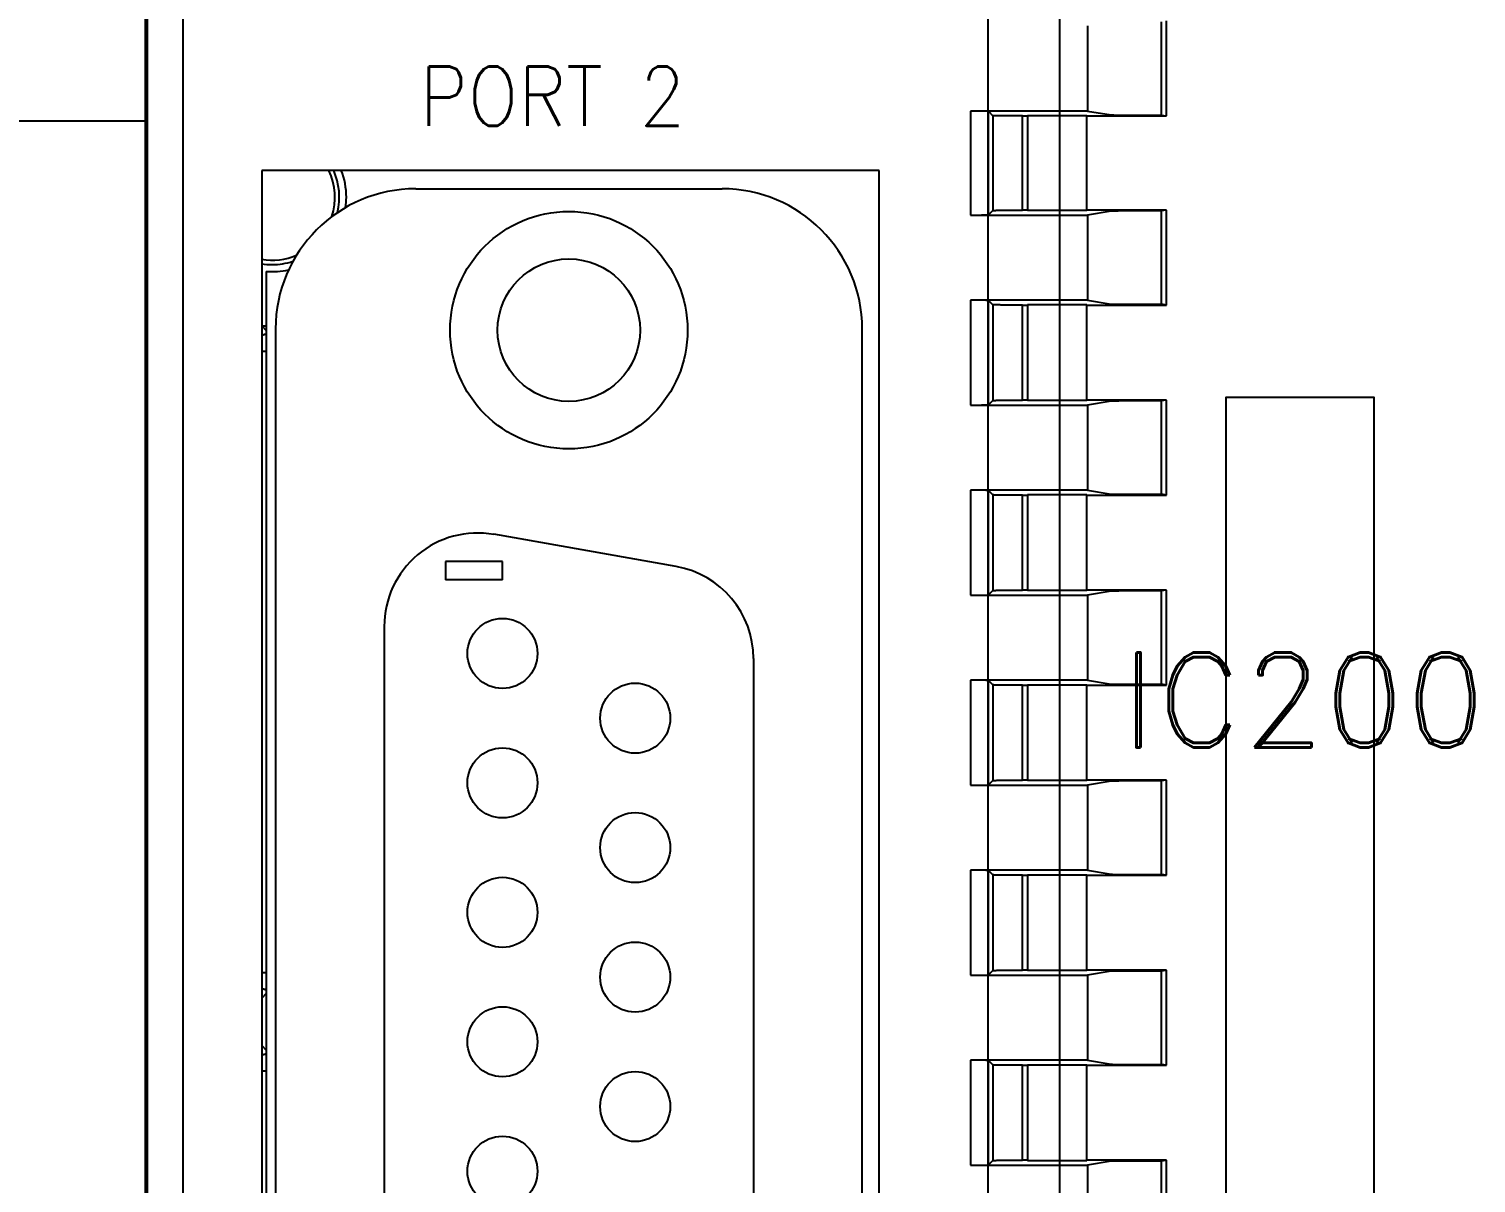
# Model space of a CAD drawing. Header units: inches. Extents: x -4 to 280, y -9 to 35.
# Drawn here: x 34.88 to 36.099, y 13.031 to 14.003 of the extents above; entities that cross this region are included whole.
import ezdxf

# ---------------------------------------------------------------- set-up
doc = ezdxf.new("R2010")
doc.units = ezdxf.units.IN
doc.header["$LTSCALE"] = 0.5
doc.header["$MEASUREMENT"] = 0
for name, color, linetype in [('1', 7, 'Continuous'), ('cpue05', 7, 'Continuous'), ('DATABC', 5, 'Continuous'), ('DATABOLD', 1, 'Continuous'), ('DATASM', 7, 'Continuous'), ('PS-COVER', 177, 'Continuous')]:
    doc.layers.add(name, color=color, linetype=linetype)
doc.styles.add('ROMAND', font='romand')
doc.styles.add('RomanS', font='romans.shx', dxfattribs={"width": 0.85})

# ---------------------------------------------------------------- blocks, each defined once
blk = doc.blocks.new('IC200CPUE05')
at = {"layer": 'cpue05', "linetype": 'Continuous'}
for p, q in [((-8.0393, -1.1072), (-8.0393, -4.4827)), ((-8.0374, -4.4807), (-8.0374, -1.1296)), ((-8.0074, -4.5127), (-8.0074, -1.1296)), ((-7.1793, -2.7608), (-7.1793, -2.6808)), ((-7.2458, -2.685), (-7.2458, -2.7567)), ((-7.1835, -2.7601), (-7.1835, -2.6815)), ((-7.3442, -2.7567), (-7.3442, -2.8443)), ((-7.2458, -2.7567), (-7.3442, -2.7567)), ((-7.3292, -2.8441), (-7.3292, -2.7568)), ((-7.3292, -2.7568), (-7.3254, -2.7606)), ((-7.3254, -2.7606), (-7.3254, -2.8403)), ((-7.3004, -2.8401), (-7.3004, -2.7608)), ((-7.3004, -2.7608), (-7.2962, -2.7608)), ((-7.2962, -2.7604), (-7.2462, -2.7604)), ((-7.2962, -2.7608), (-7.2962, -2.7604)), ((-7.2962, -2.7608), (-7.2962, -2.8401)), ((-7.2462, -2.7604), (-7.2462, -2.7608)), ((-7.2462, -2.8401), (-7.2462, -2.7608)), ((-7.2462, -2.7608), (-7.1793, -2.7608)), ((-7.2458, -2.7567), (-7.2259, -2.76)), ((-7.2109, -2.7601), (-7.1835, -2.7601)), ((-7.1835, -2.7601), (-7.1793, -2.7608)), ((-7.9413, -2.8067), (-7.9413, -4.3817)), ((-7.4213, -2.8067), (-7.9413, -2.8067)), ((-7.4213, -4.3817), (-7.4213, -2.8067)), ((-7.8115, -2.8221), (-7.5536, -2.8221)), ((-7.3442, -2.8443), (-7.2458, -2.8443)), ((-7.3254, -2.8403), (-7.3292, -2.8441)), ((-7.2962, -2.8401), (-7.3004, -2.8401)), ((-7.2962, -2.8405), (-7.2962, -2.8401)), ((-7.2462, -2.8405), (-7.2962, -2.8405)), ((-7.1793, -2.8401), (-7.2462, -2.8401)), ((-7.2462, -2.8401), (-7.2462, -2.8405)), ((-7.2259, -2.8409), (-7.2458, -2.8443)), ((-7.2458, -2.8443), (-7.2458, -2.916)), ((-7.1835, -2.8408), (-7.2109, -2.8408)), ((-7.1793, -2.8401), (-7.1835, -2.8408)), ((-7.1835, -2.9194), (-7.1835, -2.8408)), ((-7.1793, -2.9201), (-7.1793, -2.8401)), ((-7.9375, -2.8917), (-7.9375, -4.3771)), ((-7.3442, -2.916), (-7.3442, -3.0043)), ((-7.2458, -2.916), (-7.3442, -2.916)), ((-7.3292, -3.0041), (-7.3292, -2.9161)), ((-7.3292, -2.9161), (-7.3254, -2.9199)), ((-7.3254, -2.9199), (-7.3254, -3.0003)), ((-7.3004, -3.0001), (-7.3004, -2.9201)), ((-7.3004, -2.9201), (-7.2962, -2.9201)), ((-7.2962, -2.9197), (-7.2462, -2.9197)), ((-7.2962, -2.9201), (-7.2962, -2.9197)), ((-7.2962, -2.9201), (-7.2962, -3.0001)), ((-7.2462, -2.9197), (-7.2462, -2.9201)), ((-7.2462, -3.0001), (-7.2462, -2.9201)), ((-7.2462, -2.9201), (-7.1793, -2.9201)), ((-7.2458, -2.916), (-7.2259, -2.9193)), ((-7.2109, -2.9194), (-7.1835, -2.9194)), ((-7.1793, -2.9201), (-7.1835, -2.9194)), ((-7.9413, -2.9376), (-7.9375, -2.9414)), ((-7.9413, -2.9376), (-7.9375, -2.9376)), ((-7.9296, -2.9402), (-7.9296, -4.2491)), ((-7.4355, -4.2491), (-7.4355, -2.9402)), ((-7.9375, -2.9592), (-7.9413, -2.9592)), ((-7.3442, -3.0043), (-7.2458, -3.0043)), ((-7.3254, -3.0003), (-7.3292, -3.0041)), ((-7.2962, -3.0001), (-7.3004, -3.0001)), ((-7.2962, -3.0005), (-7.2962, -3.0001)), ((-7.2462, -3.0005), (-7.2962, -3.0005)), ((-7.1793, -3.0001), (-7.2462, -3.0001)), ((-7.2462, -3.0001), (-7.2462, -3.0005)), ((-7.2259, -3.0009), (-7.2458, -3.0043)), ((-7.2458, -3.0043), (-7.2458, -3.076)), ((-7.1835, -3.0008), (-7.2109, -3.0008)), ((-7.1793, -3.0001), (-7.1835, -3.0008)), ((-7.1835, -3.0794), (-7.1835, -3.0008)), ((-7.1793, -3.0801), (-7.1793, -3.0001)), ((-7.3442, -3.076), (-7.3442, -3.1643)), ((-7.2458, -3.076), (-7.3442, -3.076)), ((-7.3292, -3.1641), (-7.3292, -3.0761)), ((-7.3292, -3.0761), (-7.3254, -3.0799)), ((-7.3254, -3.0799), (-7.3254, -3.1603)), ((-7.3004, -3.1601), (-7.3004, -3.0801)), ((-7.3004, -3.0801), (-7.2962, -3.0801)), ((-7.2962, -3.0797), (-7.2462, -3.0797)), ((-7.2962, -3.0801), (-7.2962, -3.0797)), ((-7.2962, -3.0801), (-7.2962, -3.1601)), ((-7.2462, -3.0797), (-7.2462, -3.0801)), ((-7.2462, -3.1601), (-7.2462, -3.0801)), ((-7.2462, -3.0801), (-7.1793, -3.0801)), ((-7.2458, -3.076), (-7.2259, -3.0793)), ((-7.2109, -3.0794), (-7.1835, -3.0794)), ((-7.1793, -3.0801), (-7.1835, -3.0794)), ((-7.5921, -3.1402), (-7.7457, -3.1131)), ((-7.7385, -3.1361), (-7.7866, -3.1361)), ((-7.7866, -3.1361), (-7.7866, -3.1515)), ((-7.7385, -3.1515), (-7.7385, -3.1361)), ((-7.7385, -3.1515), (-7.7866, -3.1515)), ((-7.3442, -3.1643), (-7.2458, -3.1643)), ((-7.3254, -3.1603), (-7.3292, -3.1641)), ((-7.2962, -3.1601), (-7.3004, -3.1601)), ((-7.2962, -3.1605), (-7.2962, -3.1601)), ((-7.2462, -3.1605), (-7.2962, -3.1605)), ((-7.1793, -3.1601), (-7.2462, -3.1601)), ((-7.2462, -3.1601), (-7.2462, -3.1605)), ((-7.2259, -3.1609), (-7.2458, -3.1643)), ((-7.2458, -3.1643), (-7.2458, -3.236)), ((-7.1835, -3.1608), (-7.2109, -3.1608)), ((-7.1793, -3.1601), (-7.1835, -3.1608)), ((-7.1835, -3.2394), (-7.1835, -3.1608)), ((-7.1793, -3.2401), (-7.1793, -3.1601)), ((-7.8381, -3.1907), (-7.8381, -3.9987)), ((-7.5271, -3.2177), (-7.5271, -3.9716)), ((-7.2458, -3.236), (-7.3442, -3.236)), ((-7.3442, -3.236), (-7.3442, -3.3243)), ((-7.3292, -3.2361), (-7.3254, -3.2399)), ((-7.3292, -3.3241), (-7.3292, -3.2361)), ((-7.3254, -3.2399), (-7.3254, -3.3203)), ((-7.3004, -3.2401), (-7.2962, -3.2401)), ((-7.3004, -3.3201), (-7.3004, -3.2401)), ((-7.2962, -3.2397), (-7.2462, -3.2397)), ((-7.2962, -3.2401), (-7.2962, -3.2397)), ((-7.2962, -3.2401), (-7.2962, -3.3201)), ((-7.2462, -3.2397), (-7.2462, -3.2401)), ((-7.2462, -3.2401), (-7.1793, -3.2401)), ((-7.2462, -3.3201), (-7.2462, -3.2401)), ((-7.2458, -3.236), (-7.2259, -3.2393)), ((-7.2109, -3.2394), (-7.1835, -3.2394)), ((-7.1793, -3.2401), (-7.1835, -3.2394)), ((-7.3442, -3.3243), (-7.2458, -3.3243)), ((-7.3254, -3.3203), (-7.3292, -3.3241)), ((-7.2962, -3.3201), (-7.3004, -3.3201)), ((-7.2962, -3.3205), (-7.2962, -3.3201)), ((-7.2462, -3.3205), (-7.2962, -3.3205)), ((-7.1793, -3.3201), (-7.2462, -3.3201)), ((-7.2462, -3.3201), (-7.2462, -3.3205)), ((-7.2259, -3.321), (-7.2458, -3.3243)), ((-7.2458, -3.3243), (-7.2458, -3.396)), ((-7.1835, -3.3208), (-7.2109, -3.3208)), ((-7.1793, -3.3201), (-7.1835, -3.3208)), ((-7.1835, -3.3994), (-7.1835, -3.3208)), ((-7.1793, -3.4001), (-7.1793, -3.3201)), ((-7.2458, -3.396), (-7.3442, -3.396)), ((-7.3442, -3.396), (-7.3442, -3.4843)), ((-7.3292, -3.3961), (-7.3254, -3.3999)), ((-7.3292, -3.4841), (-7.3292, -3.3961)), ((-7.3254, -3.3999), (-7.3254, -3.4803)), ((-7.3004, -3.4001), (-7.2962, -3.4001)), ((-7.3004, -3.4801), (-7.3004, -3.4001)), ((-7.2962, -3.3997), (-7.2462, -3.3997)), ((-7.2962, -3.4001), (-7.2962, -3.3997)), ((-7.2962, -3.4001), (-7.2962, -3.4801)), ((-7.2462, -3.3997), (-7.2462, -3.4001)), ((-7.2462, -3.4001), (-7.1793, -3.4001)), ((-7.2462, -3.4801), (-7.2462, -3.4001)), ((-7.2458, -3.396), (-7.2259, -3.3993)), ((-7.2109, -3.3994), (-7.1835, -3.3994)), ((-7.1793, -3.4001), (-7.1835, -3.3994)), ((-7.9413, -3.482), (-7.9375, -3.482)), ((-7.3442, -3.4843), (-7.2458, -3.4843)), ((-7.3254, -3.4803), (-7.3292, -3.4841)), ((-7.2962, -3.4801), (-7.3004, -3.4801)), ((-7.2962, -3.4805), (-7.2962, -3.4801)), ((-7.2462, -3.4805), (-7.2962, -3.4805)), ((-7.1793, -3.4801), (-7.2462, -3.4801)), ((-7.2462, -3.4801), (-7.2462, -3.4805)), ((-7.2259, -3.481), (-7.2458, -3.4843)), ((-7.2458, -3.4843), (-7.2458, -3.556)), ((-7.1835, -3.4808), (-7.2109, -3.4808)), ((-7.1793, -3.4801), (-7.1835, -3.4808)), ((-7.1835, -3.5594), (-7.1835, -3.4808)), ((-7.1793, -3.5601), (-7.1793, -3.4801)), ((-7.9375, -3.4997), (-7.9413, -3.5036)), ((-7.9413, -3.5436), (-7.9375, -3.5474)), ((-7.2458, -3.556), (-7.3442, -3.556)), ((-7.3442, -3.556), (-7.3442, -3.6443)), ((-7.3292, -3.5561), (-7.3254, -3.5599)), ((-7.3292, -3.6441), (-7.3292, -3.5561)), ((-7.2458, -3.556), (-7.2259, -3.5593)), ((-7.9375, -3.5652), (-7.9413, -3.5652)), ((-7.3254, -3.5599), (-7.3254, -3.6403)), ((-7.3004, -3.5601), (-7.2962, -3.5601)), ((-7.3004, -3.6401), (-7.3004, -3.5601)), ((-7.2962, -3.5597), (-7.2462, -3.5597)), ((-7.2962, -3.5601), (-7.2962, -3.5597)), ((-7.2962, -3.5601), (-7.2962, -3.6401)), ((-7.2462, -3.5597), (-7.2462, -3.5601)), ((-7.2462, -3.5601), (-7.1793, -3.5601)), ((-7.2462, -3.6401), (-7.2462, -3.5601)), ((-7.2109, -3.5594), (-7.1835, -3.5594)), ((-7.1793, -3.5601), (-7.1835, -3.5594)), ((-7.3254, -3.6403), (-7.3292, -3.6441)), ((-7.2962, -3.6401), (-7.3004, -3.6401)), ((-7.2962, -3.6405), (-7.2962, -3.6401)), ((-7.2462, -3.6405), (-7.2962, -3.6405)), ((-7.1793, -3.6401), (-7.2462, -3.6401)), ((-7.2462, -3.6401), (-7.2462, -3.6405)), ((-7.2259, -3.641), (-7.2458, -3.6443)), ((-7.1835, -3.6408), (-7.2109, -3.6408)), ((-7.1793, -3.6401), (-7.1835, -3.6408)), ((-7.1835, -3.7194), (-7.1835, -3.6408)), ((-7.1793, -3.7201), (-7.1793, -3.6401)), ((-7.3442, -3.6443), (-7.2458, -3.6443)), ((-7.2458, -3.6443), (-7.2458, -3.716))]:
    blk.add_line(p, q, dxfattribs=at)
for points in [[(-7.3292, -2.7568), (-7.3293, -2.7568, 0.057945), (-7.3295, -2.7568, 0.008798), (-7.3299, -2.7568, 0.003263), (-7.3304, -2.7567, 0.001723), (-7.3311, -2.7567, 0.001041), (-7.3318, -2.7567, 0.000696), (-7.3327, -2.7567, 0.000575), (-7.3337, -2.7567, 0.000534), (-7.3348, -2.7567, 0.00033), (-7.3359, -2.7567, 0.000096), (-7.337, -2.7567, 0.000397), (-7.3384, -2.7567, 0.000586), (-7.3409, -2.7567, 0.000251), (-7.3442, -2.7567, 0.000123)], [(-7.3004, -2.7608), (-7.3029, -2.7608, -0.000207), (-7.3054, -2.7608, -0.000224), (-7.3077, -2.7608, -0.000235), (-7.31, -2.7608, -0.000245), (-7.3122, -2.7608, -0.000256), (-7.3142, -2.7608, -0.000262), (-7.3161, -2.7608, -0.00032), (-7.3179, -2.7607, -0.00045), (-7.3196, -2.7607, -0.000428), (-7.321, -2.7607, -0.000157), (-7.3222, -2.7607, -0.000795), (-7.3233, -2.7607, -0.00287), (-7.3244, -2.7606, -0.003692), (-7.3254, -2.7606, -0.00372)], [(-7.2259, -2.76), (-7.2257, -2.76, 0.01909), (-7.2254, -2.76, 0.005538), (-7.225, -2.76, 0.002485), (-7.2245, -2.76, 0.001429), (-7.2238, -2.76, 0.000908), (-7.223, -2.7601, 0.000626), (-7.2222, -2.7601, 0.000529), (-7.2212, -2.7601, 0.0005), (-7.2201, -2.7601, 0.000313), (-7.219, -2.7601, 0.000092), (-7.218, -2.7601, 0.00038), (-7.2165, -2.7601, 0.000565), (-7.2141, -2.7601, 0.000244), (-7.2109, -2.7601, 0.00012)], [(-7.3442, -2.8443), (-7.3427, -2.8443, 0.000208), (-7.3412, -2.8443, 0.000225), (-7.3398, -2.8443, 0.000236), (-7.3384, -2.8443, 0.000246), (-7.3371, -2.8443, 0.000257), (-7.3359, -2.8443, 0.000262), (-7.3348, -2.8442, 0.00032), (-7.3337, -2.8442, 0.000449), (-7.3327, -2.8442, 0.000427), (-7.3318, -2.8442, 0.000157), (-7.3311, -2.8442, 0.000792), (-7.3304, -2.8442, 0.002855), (-7.3298, -2.8442, 0.003672), (-7.3292, -2.8441, 0.003701)], [(-7.3254, -2.8403), (-7.3252, -2.8403, -0.058123), (-7.3248, -2.8403, -0.00883), (-7.3242, -2.8403, -0.003274), (-7.3233, -2.8403, -0.001728), (-7.3223, -2.8402, -0.001044), (-7.321, -2.8402, -0.000697), (-7.3196, -2.8402, -0.000576), (-7.3179, -2.8402, -0.000534), (-7.3161, -2.8402, -0.00033), (-7.3142, -2.8402, -0.000097), (-7.3125, -2.8402, -0.000396), (-7.31, -2.8401, -0.000583), (-7.3059, -2.8401, -0.00025), (-7.3004, -2.8401, -0.000122)], [(-7.2109, -2.8408), (-7.2124, -2.8408, 0.000201), (-7.2138, -2.8408, 0.000216), (-7.2152, -2.8408, 0.000227), (-7.2165, -2.8408, 0.000236), (-7.2178, -2.8408, 0.000245), (-7.219, -2.8408, 0.000249), (-7.2201, -2.8409, 0.000303), (-7.2212, -2.8409, 0.000421), (-7.2222, -2.8409, 0.000394), (-7.223, -2.8409, 0.000144), (-7.2238, -2.8409, 0.000717), (-7.2245, -2.8409, 0.002418), (-7.2252, -2.8409, 0.002743), (-7.2259, -2.8409, 0.002452)], [(-7.3292, -2.9161), (-7.3293, -2.9161, 0.05767), (-7.3295, -2.9161, 0.008755), (-7.3299, -2.9161, 0.003247), (-7.3304, -2.9161, 0.001714), (-7.3311, -2.9161, 0.001036), (-7.3318, -2.916, 0.000692), (-7.3327, -2.916, 0.000572), (-7.3337, -2.916, 0.000531), (-7.3348, -2.916, 0.000328), (-7.3359, -2.916, 0.000096), (-7.337, -2.916, 0.000395), (-7.3384, -2.916, 0.000583), (-7.3409, -2.916, 0.00025), (-7.3442, -2.916, 0.000122)], [(-7.3004, -2.9201), (-7.3029, -2.9201, -0.000208), (-7.3054, -2.9201, -0.000224), (-7.3077, -2.9201, -0.000236), (-7.31, -2.9201, -0.000246), (-7.3122, -2.9201, -0.000257), (-7.3142, -2.9201, -0.000262), (-7.3161, -2.9201, -0.000321), (-7.3179, -2.9201, -0.000452), (-7.3196, -2.92, -0.00043), (-7.321, -2.92, -0.000157), (-7.3222, -2.92, -0.000797), (-7.3233, -2.92, -0.002878), (-7.3244, -2.92, -0.003703), (-7.3254, -2.9199, -0.003731)], [(-7.2259, -2.9193), (-7.2257, -2.9193, 0.018815), (-7.2254, -2.9193, 0.005458), (-7.225, -2.9193, 0.002449), (-7.2245, -2.9194, 0.001409), (-7.2238, -2.9194, 0.000895), (-7.223, -2.9194, 0.000616), (-7.2222, -2.9194, 0.000521), (-7.2212, -2.9194, 0.000492), (-7.2201, -2.9194, 0.000308), (-7.219, -2.9194, 0.000091), (-7.218, -2.9194, 0.000374), (-7.2165, -2.9194, 0.000557), (-7.2141, -2.9194, 0.00024), (-7.2109, -2.9194, 0.000118)], [(-7.9413, -2.9457), (-7.941, -2.9456, -0.005717), (-7.9407, -2.9454, -0.005352), (-7.9404, -2.9453, -0.005845), (-7.9401, -2.9452, -0.006854), (-7.9397, -2.945, -0.005271), (-7.9394, -2.9449, -0.001997), (-7.9391, -2.9448, -0.00722), (-7.9388, -2.9447, -0.012288), (-7.9382, -2.9446, -0.006111), (-7.9375, -2.9444, -0.003288)], [(-7.3442, -3.0043), (-7.3427, -3.0043, 0.000208), (-7.3412, -3.0043, 0.000224), (-7.3398, -3.0043, 0.000236), (-7.3384, -3.0043, 0.000247), (-7.3371, -3.0043, 0.000258), (-7.3359, -3.0043, 0.000263), (-7.3348, -3.0042, 0.000322), (-7.3337, -3.0042, 0.000454), (-7.3327, -3.0042, 0.000432), (-7.3318, -3.0042, 0.000157), (-7.3311, -3.0042, 0.000802), (-7.3304, -3.0042, 0.002897), (-7.3298, -3.0042, 0.003728), (-7.3292, -3.0041, 0.003755)], [(-7.3254, -3.0003), (-7.3252, -3.0003, -0.058224), (-7.3248, -3.0003, -0.008846), (-7.3242, -3.0003, -0.00328), (-7.3233, -3.0003, -0.001731), (-7.3223, -3.0002, -0.001046), (-7.321, -3.0002, -0.000699), (-7.3196, -3.0002, -0.000577), (-7.3179, -3.0002, -0.000535), (-7.3161, -3.0002, -0.00033), (-7.3142, -3.0002, -0.000097), (-7.3125, -3.0002, -0.000397), (-7.31, -3.0001, -0.000585), (-7.3059, -3.0001, -0.00025), (-7.3004, -3.0001, -0.000123)], [(-7.2109, -3.0008), (-7.2124, -3.0008, 0.000202), (-7.2138, -3.0008, 0.000217), (-7.2152, -3.0008, 0.000227), (-7.2165, -3.0008, 0.000237), (-7.2178, -3.0008, 0.000246), (-7.219, -3.0008, 0.00025), (-7.2201, -3.0009, 0.000304), (-7.2212, -3.0009, 0.000422), (-7.2222, -3.0009, 0.000396), (-7.223, -3.0009, 0.000144), (-7.2238, -3.0009, 0.000719), (-7.2245, -3.0009, 0.002426), (-7.2252, -3.0009, 0.002752), (-7.2259, -3.0009, 0.00246)], [(-7.3292, -3.0761), (-7.3293, -3.0761, 0.057839), (-7.3295, -3.0761, 0.008782), (-7.3299, -3.0761, 0.003257), (-7.3304, -3.0761, 0.001719), (-7.3311, -3.0761, 0.001039), (-7.3318, -3.076, 0.000694), (-7.3327, -3.076, 0.000574), (-7.3337, -3.076, 0.000533), (-7.3348, -3.076, 0.000329), (-7.3359, -3.076, 0.000096), (-7.337, -3.076, 0.000396), (-7.3384, -3.076, 0.000585), (-7.3409, -3.076, 0.000251), (-7.3442, -3.076, 0.000123)], [(-7.3004, -3.0801), (-7.3029, -3.0801, -0.000208), (-7.3054, -3.0801, -0.000224), (-7.3077, -3.0801, -0.000236), (-7.31, -3.0801, -0.000246), (-7.3122, -3.0801, -0.000257), (-7.3142, -3.0801, -0.000262), (-7.3161, -3.0801, -0.000321), (-7.3179, -3.0801, -0.000451), (-7.3196, -3.08, -0.000429), (-7.321, -3.08, -0.000157), (-7.3222, -3.08, -0.000796), (-7.3233, -3.08, -0.002873), (-7.3244, -3.08, -0.003696), (-7.3254, -3.0799, -0.003724)], [(-7.2259, -3.0793), (-7.2257, -3.0793, 0.019121), (-7.2254, -3.0793, 0.005548), (-7.225, -3.0793, 0.002489), (-7.2245, -3.0794, 0.00143), (-7.2238, -3.0794, 0.000908), (-7.223, -3.0794, 0.000625), (-7.2222, -3.0794, 0.000528), (-7.2212, -3.0794, 0.000497), (-7.2201, -3.0794, 0.000311), (-7.219, -3.0794, 0.000093), (-7.218, -3.0794, 0.000376), (-7.2165, -3.0794, 0.000558), (-7.2141, -3.0794, 0.000241), (-7.2109, -3.0794, 0.000118)], [(-7.3442, -3.1643), (-7.3427, -3.1643, 0.000208), (-7.3412, -3.1643, 0.000224), (-7.3398, -3.1643, 0.000236), (-7.3384, -3.1643, 0.000246), (-7.3371, -3.1643, 0.000257), (-7.3359, -3.1643, 0.000262), (-7.3348, -3.1642, 0.000321), (-7.3337, -3.1642, 0.000452), (-7.3327, -3.1642, 0.00043), (-7.3318, -3.1642, 0.000157), (-7.3311, -3.1642, 0.0008), (-7.3304, -3.1642, 0.002888), (-7.3298, -3.1642, 0.003716), (-7.3292, -3.1641, 0.003744)], [(-7.3254, -3.1603), (-7.3252, -3.1603, -0.058325), (-7.3248, -3.1603, -0.008862), (-7.3242, -3.1603, -0.003286), (-7.3233, -3.1603, -0.001734), (-7.3223, -3.1602, -0.001048), (-7.321, -3.1602, -0.0007), (-7.3196, -3.1602, -0.000578), (-7.3179, -3.1602, -0.000536), (-7.3161, -3.1602, -0.000331), (-7.3142, -3.1602, -0.000097), (-7.3125, -3.1602, -0.000398), (-7.31, -3.1601, -0.000586), (-7.3059, -3.1601, -0.000251), (-7.3004, -3.1601, -0.000123)], [(-7.2109, -3.1608), (-7.2124, -3.1608, 0.000202), (-7.2138, -3.1608, 0.000217), (-7.2152, -3.1608, 0.000228), (-7.2165, -3.1608, 0.000237), (-7.2178, -3.1608, 0.000247), (-7.219, -3.1608, 0.00025), (-7.2201, -3.1609, 0.000304), (-7.2212, -3.1609, 0.000424), (-7.2222, -3.1609, 0.000397), (-7.223, -3.1609, 0.000145), (-7.2238, -3.1609, 0.000721), (-7.2245, -3.1609, 0.002434), (-7.2252, -3.1609, 0.002761), (-7.2259, -3.1609, 0.002468)], [(-7.3292, -3.2361), (-7.3293, -3.2361, 0.058006), (-7.3295, -3.2361, 0.008808), (-7.3299, -3.2361, 0.003266), (-7.3304, -3.2361, 0.001725), (-7.3311, -3.2361, 0.001042), (-7.3318, -3.236, 0.000697), (-7.3327, -3.236, 0.000576), (-7.3337, -3.236, 0.000535), (-7.3348, -3.236, 0.00033), (-7.3359, -3.236, 0.000096), (-7.337, -3.236, 0.000398), (-7.3384, -3.236, 0.000587), (-7.3409, -3.236, 0.000251), (-7.3442, -3.236, 0.000123)], [(-7.3004, -3.2401), (-7.3029, -3.2401, -0.000207), (-7.3054, -3.2401, -0.000224), (-7.3077, -3.2401, -0.000235), (-7.31, -3.2401, -0.000245), (-7.3122, -3.2401, -0.000256), (-7.3142, -3.2401, -0.000261), (-7.3161, -3.2401, -0.00032), (-7.3179, -3.2401, -0.00045), (-7.3196, -3.24, -0.000428), (-7.321, -3.24, -0.000156), (-7.3222, -3.24, -0.000795), (-7.3233, -3.24, -0.002868), (-7.3244, -3.24, -0.003689), (-7.3254, -3.2399, -0.003717)], [(-7.2259, -3.2393), (-7.2257, -3.2393, 0.019067), (-7.2254, -3.2393, 0.005532), (-7.225, -3.2393, 0.002482), (-7.2245, -3.2394, 0.001428), (-7.2238, -3.2394, 0.000907), (-7.223, -3.2394, 0.000625), (-7.2222, -3.2394, 0.000528), (-7.2212, -3.2394, 0.000499), (-7.2201, -3.2394, 0.000312), (-7.219, -3.2394, 0.000092), (-7.218, -3.2394, 0.000379), (-7.2165, -3.2394, 0.000564), (-7.2141, -3.2394, 0.000244), (-7.2109, -3.2394, 0.00012)], [(-7.3442, -3.3243), (-7.3427, -3.3243, 0.000207), (-7.3412, -3.3243, 0.000223), (-7.3398, -3.3243, 0.000235), (-7.3384, -3.3243, 0.000245), (-7.3371, -3.3243, 0.000256), (-7.3359, -3.3243, 0.000262), (-7.3348, -3.3242, 0.00032), (-7.3337, -3.3242, 0.000451), (-7.3327, -3.3242, 0.000429), (-7.3318, -3.3242, 0.000156), (-7.3311, -3.3242, 0.000797), (-7.3304, -3.3242, 0.002879), (-7.3298, -3.3242, 0.003705), (-7.3292, -3.3241, 0.003733)], [(-7.3254, -3.3203), (-7.3252, -3.3203, -0.057817), (-7.3248, -3.3203, -0.008781), (-7.3242, -3.3203, -0.003256), (-7.3233, -3.3203, -0.001719), (-7.3223, -3.3202, -0.001039), (-7.321, -3.3202, -0.000694), (-7.3196, -3.3202, -0.000574), (-7.3179, -3.3202, -0.000533), (-7.3161, -3.3202, -0.000329), (-7.3142, -3.3202, -0.000096), (-7.3125, -3.3202, -0.000396), (-7.31, -3.3201, -0.000585), (-7.3059, -3.3201, -0.000251), (-7.3004, -3.3201, -0.000123)], [(-7.2109, -3.3208), (-7.2124, -3.3208, 0.000203), (-7.2138, -3.3208, 0.000218), (-7.2152, -3.3208, 0.000229), (-7.2165, -3.3208, 0.000238), (-7.2178, -3.3208, 0.000248), (-7.219, -3.3208, 0.000251), (-7.2201, -3.3209, 0.000305), (-7.2212, -3.3209, 0.000425), (-7.2222, -3.3209, 0.000398), (-7.223, -3.3209, 0.000145), (-7.2238, -3.3209, 0.000724), (-7.2245, -3.3209, 0.002442), (-7.2252, -3.3209, 0.00277), (-7.2259, -3.321, 0.002476)], [(-7.3292, -3.3961), (-7.3293, -3.3961, 0.058161), (-7.3295, -3.3961, 0.008833), (-7.3299, -3.3961, 0.003275), (-7.3304, -3.3961, 0.001728), (-7.3311, -3.3961, 0.001043), (-7.3318, -3.396, 0.000697), (-7.3327, -3.396, 0.000575), (-7.3337, -3.396, 0.000533), (-7.3348, -3.396, 0.000329), (-7.3359, -3.396, 0.000097), (-7.337, -3.396, 0.000395), (-7.3384, -3.396, 0.000581), (-7.3409, -3.396, 0.000249), (-7.3442, -3.396, 0.000122)], [(-7.3004, -3.4001), (-7.3029, -3.4001, -0.000209), (-7.3054, -3.4001, -0.000225), (-7.3077, -3.4001, -0.000237), (-7.31, -3.4001, -0.000247), (-7.3122, -3.4001, -0.000257), (-7.3142, -3.4001, -0.000263), (-7.3161, -3.4001, -0.000321), (-7.3179, -3.4001, -0.000451), (-7.3196, -3.4, -0.000429), (-7.321, -3.4, -0.000157), (-7.3222, -3.4, -0.000794), (-7.3233, -3.4, -0.002864), (-7.3244, -3.4, -0.003684), (-7.3254, -3.3999, -0.003712)], [(-7.2259, -3.3993), (-7.2257, -3.3993, 0.019006), (-7.2254, -3.3993, 0.005514), (-7.225, -3.3993, 0.002474), (-7.2245, -3.3994, 0.001423), (-7.2238, -3.3994, 0.000904), (-7.223, -3.3994, 0.000623), (-7.2222, -3.3994, 0.000527), (-7.2212, -3.3994, 0.000497), (-7.2201, -3.3994, 0.000311), (-7.219, -3.3994, 0.000092), (-7.218, -3.3994, 0.000378), (-7.2165, -3.3994, 0.000562), (-7.2141, -3.3994, 0.000243), (-7.2109, -3.3994, 0.000119)], [(-7.3442, -3.4843), (-7.3427, -3.4843, 0.00021), (-7.3412, -3.4843, 0.000226), (-7.3398, -3.4843, 0.000238), (-7.3384, -3.4843, 0.000248), (-7.3371, -3.4843, 0.000258), (-7.3359, -3.4843, 0.000263), (-7.3348, -3.4842, 0.000322), (-7.3337, -3.4842, 0.000452), (-7.3327, -3.4842, 0.00043), (-7.3318, -3.4842, 0.000158), (-7.3311, -3.4842, 0.000797), (-7.3304, -3.4842, 0.002873), (-7.3298, -3.4842, 0.003696), (-7.3292, -3.4841, 0.003724)], [(-7.3254, -3.4803), (-7.3252, -3.4803, -0.057911), (-7.3248, -3.4803, -0.008796), (-7.3242, -3.4803, -0.003262), (-7.3233, -3.4803, -0.001721), (-7.3223, -3.4802, -0.00104), (-7.321, -3.4802, -0.000695), (-7.3196, -3.4802, -0.000574), (-7.3179, -3.4802, -0.000532), (-7.3161, -3.4802, -0.000329), (-7.3142, -3.4802, -0.000096), (-7.3125, -3.4802, -0.000395), (-7.31, -3.4801, -0.000581), (-7.3059, -3.4801, -0.000249), (-7.3004, -3.4801, -0.000122)], [(-7.2109, -3.4808), (-7.2124, -3.4808, 0.000204), (-7.2138, -3.4808, 0.000219), (-7.2152, -3.4808, 0.00023), (-7.2165, -3.4808, 0.000239), (-7.2178, -3.4808, 0.000248), (-7.219, -3.4808, 0.000252), (-7.2201, -3.4809, 0.000306), (-7.2212, -3.4809, 0.000426), (-7.2222, -3.4809, 0.000399), (-7.223, -3.4809, 0.000145), (-7.2238, -3.4809, 0.000726), (-7.2245, -3.4809, 0.00245), (-7.2252, -3.4809, 0.002779), (-7.2259, -3.481, 0.002484)], [(-7.9375, -3.4967), (-7.9378, -3.4966, -0.005677), (-7.9381, -3.4966, -0.005063), (-7.9385, -3.4965, -0.005569), (-7.9388, -3.4964, -0.006824), (-7.9391, -3.4963, -0.00515), (-7.9394, -3.4962, -0.001628), (-7.9397, -3.4961, -0.007417), (-7.9401, -3.496, -0.012899), (-7.9406, -3.4958, -0.006233), (-7.9413, -3.4954, -0.003254)], [(-7.9413, -3.5517), (-7.941, -3.5516, -0.005717), (-7.9407, -3.5515, -0.005352), (-7.9404, -3.5513, -0.005845), (-7.9401, -3.5512, -0.006854), (-7.9397, -3.5511, -0.005271), (-7.9394, -3.551, -0.001997), (-7.9391, -3.5509, -0.00722), (-7.9388, -3.5508, -0.012288), (-7.9382, -3.5506, -0.006111), (-7.9375, -3.5505, -0.003288)], [(-7.3292, -3.5561), (-7.3293, -3.5561, 0.05833), (-7.3295, -3.5561, 0.00886), (-7.3299, -3.5561, 0.003285), (-7.3304, -3.5561, 0.001733), (-7.3311, -3.5561, 0.001047), (-7.3318, -3.556, 0.000699), (-7.3327, -3.556, 0.000577), (-7.3337, -3.556, 0.000535), (-7.3348, -3.556, 0.00033), (-7.3359, -3.556, 0.000097), (-7.337, -3.556, 0.000396), (-7.3384, -3.556, 0.000582), (-7.3409, -3.556, 0.000249), (-7.3442, -3.556, 0.000122)], [(-7.3004, -3.5601), (-7.3029, -3.5601, -0.000208), (-7.3054, -3.5601, -0.000225), (-7.3077, -3.5601, -0.000237), (-7.31, -3.5601, -0.000246), (-7.3122, -3.5601, -0.000257), (-7.3142, -3.5601, -0.000262), (-7.3161, -3.5601, -0.00032), (-7.3179, -3.5601, -0.00045), (-7.3196, -3.56, -0.000428), (-7.321, -3.56, -0.000157), (-7.3222, -3.56, -0.000793), (-7.3233, -3.56, -0.002858), (-7.3244, -3.56, -0.003677), (-7.3254, -3.5599, -0.003705)], [(-7.2259, -3.5593), (-7.2257, -3.5593, 0.018945), (-7.2254, -3.5593, 0.005496), (-7.225, -3.5593, 0.002466), (-7.2245, -3.5594, 0.001418), (-7.2238, -3.5594, 0.000901), (-7.223, -3.5594, 0.000621), (-7.2222, -3.5594, 0.000525), (-7.2212, -3.5594, 0.000496), (-7.2201, -3.5594, 0.00031), (-7.219, -3.5594, 0.000092), (-7.218, -3.5594, 0.000377), (-7.2165, -3.5594, 0.000561), (-7.2141, -3.5594, 0.000242), (-7.2109, -3.5594, 0.000119)], [(-7.3442, -3.6443), (-7.3427, -3.6443, 0.000209), (-7.3412, -3.6443, 0.000225), (-7.3398, -3.6443, 0.000237), (-7.3384, -3.6443, 0.000247), (-7.3371, -3.6443, 0.000257), (-7.3359, -3.6443, 0.000263), (-7.3348, -3.6442, 0.000321), (-7.3337, -3.6442, 0.000451), (-7.3327, -3.6442, 0.000429), (-7.3318, -3.6442, 0.000157), (-7.3311, -3.6442, 0.000794), (-7.3304, -3.6442, 0.002864), (-7.3298, -3.6442, 0.003685), (-7.3292, -3.6441, 0.003713)], [(-7.3254, -3.6403), (-7.3252, -3.6403, -0.058012), (-7.3248, -3.6403, -0.008812), (-7.3242, -3.6403, -0.003268), (-7.3233, -3.6403, -0.001724), (-7.3223, -3.6402, -0.001042), (-7.321, -3.6402, -0.000696), (-7.3196, -3.6402, -0.000575), (-7.3179, -3.6402, -0.000533), (-7.3161, -3.6402, -0.000329), (-7.3142, -3.6402, -0.000096), (-7.3125, -3.6402, -0.000395), (-7.31, -3.6401, -0.000582), (-7.3059, -3.6401, -0.00025), (-7.3004, -3.6401, -0.000122)], [(-7.2109, -3.6408), (-7.2124, -3.6408, 0.000201), (-7.2138, -3.6408, 0.000216), (-7.2152, -3.6408, 0.000227), (-7.2165, -3.6408, 0.000236), (-7.2178, -3.6408, 0.000246), (-7.219, -3.6408, 0.00025), (-7.2201, -3.6409, 0.000305), (-7.2212, -3.6409, 0.000425), (-7.2222, -3.6409, 0.000398), (-7.223, -3.6409, 0.000144), (-7.2238, -3.6409, 0.000726), (-7.2245, -3.6409, 0.002456), (-7.2252, -3.6409, 0.002786), (-7.2259, -3.641, 0.00249)]]:
    blk.add_lwpolyline(points, format="xyb", dxfattribs=at)
for centre, radius in [((-7.6826, -2.9412), 0.1), ((-7.6826, -2.9412), 0.06), ((-7.7385, -3.2134), 0.0295), ((-7.6267, -3.2679), 0.0295), ((-7.7385, -3.3224), 0.0295), ((-7.6267, -3.3769), 0.0295), ((-7.7385, -3.4314), 0.0295), ((-7.6267, -3.4859), 0.0295), ((-7.7385, -3.5404), 0.0295), ((-7.6267, -3.5949), 0.0295), ((-7.7385, -3.6494), 0.0295)]:
    blk.add_circle(centre, radius, dxfattribs=at)
for centre, radius, start, end in [((-7.9325, -2.8294), 0.0528, 342.1908, 25.5045), ((-7.9325, -2.8294), 0.0566, 347.0648, 23.6768), ((-7.9325, -2.8294), 0.0625, 0.0001, 21.3294), ((-7.8115, -2.9402), 0.1181, 90, 180), ((-7.5536, -2.9402), 0.1181, 0, 90), ((-7.9325, -2.8294), 0.0625, 352.2151, 0), ((-7.9325, -2.8294), 0.0528, 260.36, 292.8549), ((-7.9325, -2.8294), 0.0566, 261.0149, 270), ((-7.9325, -2.8294), 0.0566, 270, 287.9809), ((-7.9325, -2.8294), 0.0625, 265.4114, 282.8306), ((-7.7594, -3.1907), 0.0787, 80, 180), ((-7.6058, -3.2177), 0.0787, 0, 80)]:
    blk.add_arc(centre, radius, start, end, dxfattribs=at)
at = {"layer": 'DATABC', "elevation": 0.253}
blk.add_lwpolyline([(-7.0044, -4.2979), (-7.0044, -2.9979), (-7.1294, -2.9979), (-7.1294, -4.2979)], close=True, dxfattribs=at)
at = {"layer": 'DATASM', "style": 'RomanS', "width": 0.9}
blk.add_text('PORT 2', height=0.05, dxfattribs=at).set_placement((-7.8082, -2.7691))
blk = doc.blocks.new('IC200PWR002')
at = {"layer": 'PS-COVER', "linetype": 'Continuous'}
for p, q in [((-4.1867, -5.033, -0.688), (-4.1867, -0.113, -0.688)), ((-4.1267, -0.113, -0.688), (-4.1267, -5.033, -0.688))]:
    blk.add_line(p, q, dxfattribs=at)
at = {"layer": 'DATABOLD', "style": 'ROMAND'}
blk.add_text('IC200PWR002', height=0.08, dxfattribs=at).set_placement((-4.0757, -3.8409, -0.688))
blk = doc.blocks.new('UK END_STOP')
at = {"layer": '1', "color": 7}
for p, q in [((0.3728, 1.0909), (0.3728, -1.0909)), ((0.3728, -1.0909), (0, -1.0909))]:
    blk.add_line(p, q, dxfattribs=at)

msp = doc.modelspace()

# ---------------------------------------------------------------- block references
for name, p in [('IC200CPUE05', (43.01706, 16.69081)), ('IC200PWR002', (39.87442, 17.23912, 0.688)), ('UK END_STOP', (34.60494, 15.01644))]:
    msp.add_blockref(name, p)

doc.saveas('drawing.dxf')
